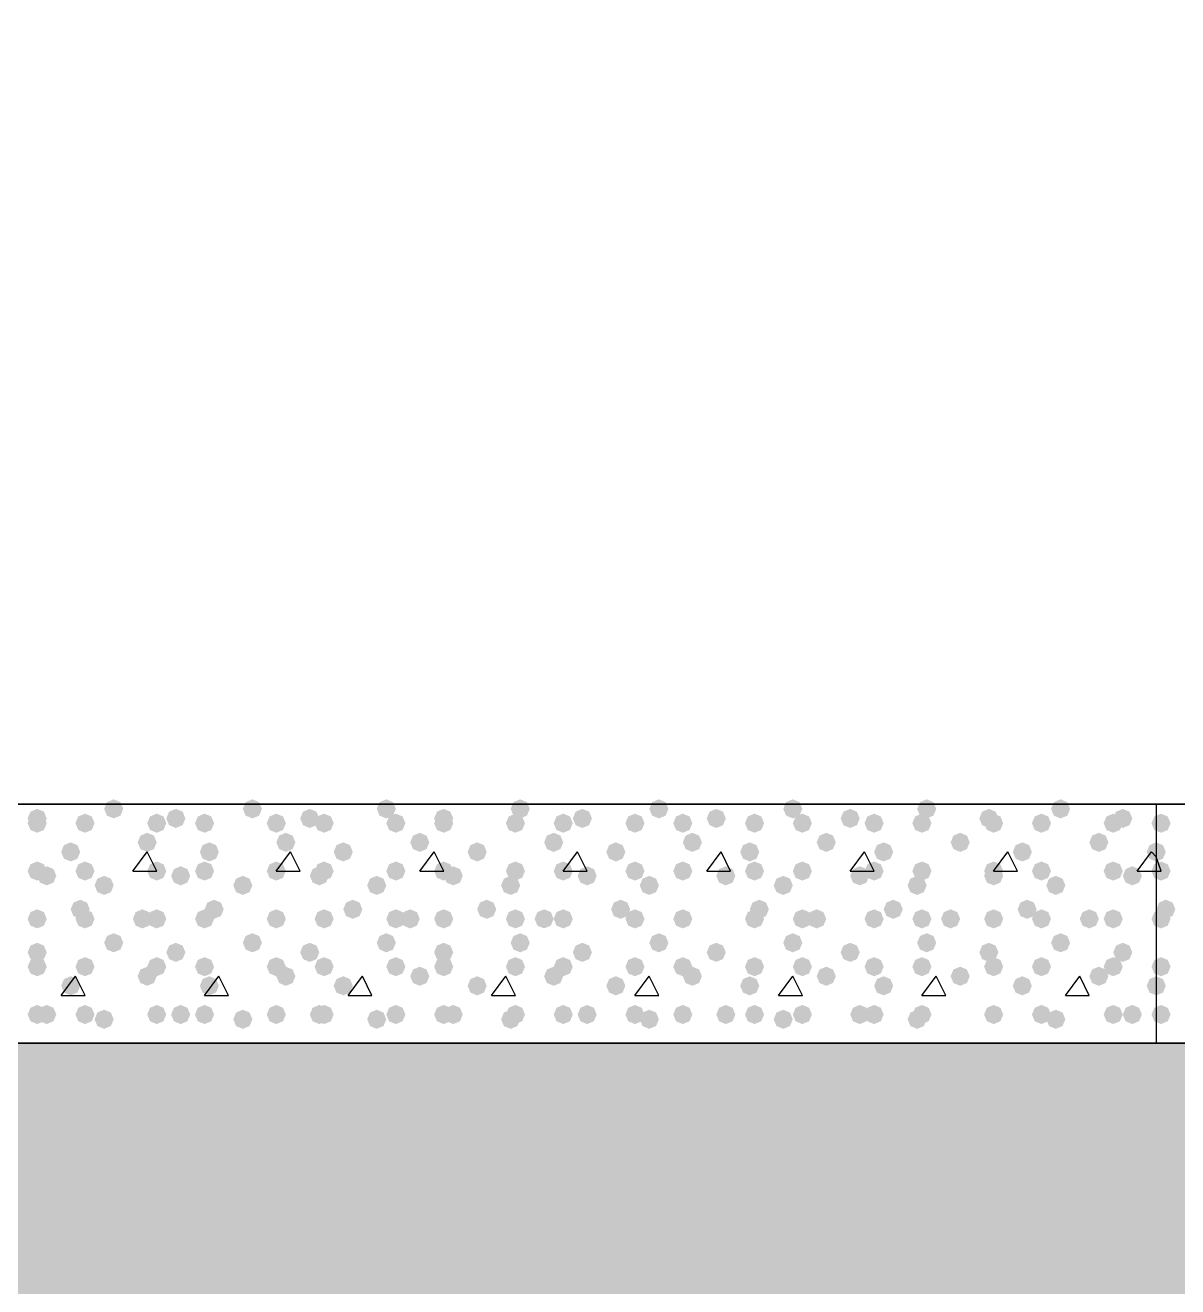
# Model space of a CAD drawing. Header units: millimetres. Extents: x 0 to 420, y 0 to 297.
# Drawn here: x 269.56 to 279.76, y 160.11 to 171.27 of the extents above; entities that cross this region are included whole.
import ezdxf

# ---------------------------------------------------------------- set-up
doc = ezdxf.new("R2010")
doc.units = ezdxf.units.MM
doc.layers.get('0').update_dxf_attribs({"linetype": 'CONTINUOUS'})

msp = doc.modelspace()

# ---------------------------------------------------------------- hatches: boundary and pattern name
at = {"true_color": 0x000008}
for points in [[(270.425333, 164.338), (270.400463, 164.278204), (270.340667, 164.253333), (270.280871, 164.278204), (270.256, 164.338), (270.280871, 164.397796), (270.340667, 164.422667), (270.400462, 164.397796)], [(271.653, 164.338), (271.628129, 164.278204), (271.568333, 164.253333), (271.508537, 164.278204), (271.483667, 164.338), (271.508537, 164.397796), (271.568333, 164.422667), (271.628129, 164.397796)], [(272.838333, 164.338), (272.813463, 164.278204), (272.753667, 164.253333), (272.693871, 164.278204), (272.669, 164.338), (272.693871, 164.397796), (272.753667, 164.422667), (272.813462, 164.397796)], [(274.023667, 164.338), (273.998796, 164.278204), (273.939, 164.253333), (273.879204, 164.278204), (273.854333, 164.338), (273.879204, 164.397796), (273.939, 164.422667), (273.998796, 164.397796)], [(275.251333, 164.338), (275.226462, 164.278204), (275.166667, 164.253333), (275.106871, 164.278204), (275.082, 164.338), (275.106871, 164.397796), (275.166667, 164.422667), (275.226462, 164.397796)], [(276.436667, 164.338), (276.411796, 164.278204), (276.352, 164.253333), (276.292204, 164.278204), (276.267333, 164.338), (276.292204, 164.397796), (276.352, 164.422667), (276.411796, 164.397796)], [(277.622, 164.338), (277.597129, 164.278204), (277.537333, 164.253333), (277.477538, 164.278204), (277.452667, 164.338), (277.477537, 164.397796), (277.537333, 164.422667), (277.597129, 164.397796)], [(278.807333, 164.338), (278.782462, 164.278204), (278.722667, 164.253333), (278.662871, 164.278204), (278.638, 164.338), (278.662871, 164.397796), (278.722667, 164.422667), (278.782462, 164.397796)], [(269.748, 164.253333), (269.723129, 164.193537), (269.663333, 164.168667), (269.603538, 164.193537), (269.578667, 164.253333), (269.603537, 164.313129), (269.663333, 164.338), (269.723129, 164.313129)], [(269.748, 164.211), (269.723129, 164.151204), (269.663333, 164.126333), (269.603538, 164.151204), (269.578667, 164.211), (269.603537, 164.270796), (269.663333, 164.295667), (269.723129, 164.270796)], [(270.171333, 164.211), (270.146462, 164.151204), (270.086667, 164.126333), (270.026871, 164.151204), (270.002, 164.211), (270.026871, 164.270796), (270.086667, 164.295667), (270.146462, 164.270796)], [(270.806333, 164.211), (270.781462, 164.151204), (270.721667, 164.126333), (270.661871, 164.151204), (270.637, 164.211), (270.661871, 164.270796), (270.721667, 164.295667), (270.781462, 164.270796)], [(270.975667, 164.253333), (270.950796, 164.193537), (270.891, 164.168667), (270.831204, 164.193537), (270.806333, 164.253333), (270.831204, 164.313129), (270.891, 164.338), (270.950796, 164.313129)], [(271.229667, 164.211), (271.204796, 164.151204), (271.145, 164.126333), (271.085204, 164.151204), (271.060333, 164.211), (271.085204, 164.270796), (271.145, 164.295667), (271.204796, 164.270796)], [(271.864667, 164.211), (271.839796, 164.151204), (271.78, 164.126333), (271.720204, 164.151204), (271.695333, 164.211), (271.720204, 164.270796), (271.78, 164.295667), (271.839796, 164.270796)], [(272.161, 164.253333), (272.136129, 164.193537), (272.076333, 164.168667), (272.016538, 164.193537), (271.991667, 164.253333), (272.016537, 164.313129), (272.076333, 164.338), (272.136129, 164.313129)], [(272.288, 164.211), (272.263129, 164.151204), (272.203333, 164.126333), (272.143537, 164.151204), (272.118667, 164.211), (272.143537, 164.270796), (272.203333, 164.295667), (272.263129, 164.270796)], [(272.923, 164.211), (272.898129, 164.151204), (272.838333, 164.126333), (272.778537, 164.151204), (272.753667, 164.211), (272.778537, 164.270796), (272.838333, 164.295667), (272.898129, 164.270796)], [(273.346333, 164.253333), (273.321462, 164.193537), (273.261667, 164.168667), (273.201871, 164.193537), (273.177, 164.253333), (273.201871, 164.313129), (273.261667, 164.338), (273.321462, 164.313129)], [(273.346333, 164.211), (273.321462, 164.151204), (273.261667, 164.126333), (273.201871, 164.151204), (273.177, 164.211), (273.201871, 164.270796), (273.261667, 164.295667), (273.321462, 164.270796)], [(273.981333, 164.211), (273.956462, 164.151204), (273.896667, 164.126333), (273.836871, 164.151204), (273.812, 164.211), (273.836871, 164.270796), (273.896667, 164.295667), (273.956462, 164.270796)], [(274.404667, 164.211), (274.379796, 164.151204), (274.32, 164.126333), (274.260204, 164.151204), (274.235333, 164.211), (274.260204, 164.270796), (274.32, 164.295667), (274.379796, 164.270796)], [(274.574, 164.253333), (274.549129, 164.193537), (274.489333, 164.168667), (274.429538, 164.193537), (274.404667, 164.253333), (274.429537, 164.313129), (274.489333, 164.338), (274.549129, 164.313129)], [(275.039667, 164.211), (275.014796, 164.151204), (274.955, 164.126333), (274.895204, 164.151204), (274.870333, 164.211), (274.895204, 164.270796), (274.955, 164.295667), (275.014796, 164.270796)], [(275.463, 164.211), (275.438129, 164.151204), (275.378333, 164.126333), (275.318537, 164.151204), (275.293667, 164.211), (275.318537, 164.270796), (275.378333, 164.295667), (275.438129, 164.270796)], [(275.759333, 164.253333), (275.734462, 164.193537), (275.674667, 164.168667), (275.614871, 164.193537), (275.59, 164.253333), (275.614871, 164.313129), (275.674667, 164.338), (275.734462, 164.313129)], [(276.098, 164.211), (276.073129, 164.151204), (276.013333, 164.126333), (275.953538, 164.151204), (275.928667, 164.211), (275.953537, 164.270796), (276.013333, 164.295667), (276.073129, 164.270796)], [(276.521333, 164.211), (276.496463, 164.151204), (276.436667, 164.126333), (276.376871, 164.151204), (276.352, 164.211), (276.376871, 164.270796), (276.436667, 164.295667), (276.496462, 164.270796)], [(276.944667, 164.253333), (276.919796, 164.193537), (276.86, 164.168667), (276.800204, 164.193537), (276.775333, 164.253333), (276.800204, 164.313129), (276.86, 164.338), (276.919796, 164.313129)], [(277.156333, 164.211), (277.131463, 164.151204), (277.071667, 164.126333), (277.011871, 164.151204), (276.987, 164.211), (277.011871, 164.270796), (277.071667, 164.295667), (277.131462, 164.270796)], [(277.579667, 164.211), (277.554796, 164.151204), (277.495, 164.126333), (277.435204, 164.151204), (277.410333, 164.211), (277.435204, 164.270796), (277.495, 164.295667), (277.554796, 164.270796)], [(278.172333, 164.253333), (278.147462, 164.193537), (278.087667, 164.168667), (278.027871, 164.193537), (278.003, 164.253333), (278.027871, 164.313129), (278.087667, 164.338), (278.147462, 164.313129)], [(278.214667, 164.211), (278.189796, 164.151204), (278.13, 164.126333), (278.070204, 164.151204), (278.045333, 164.211), (278.070204, 164.270796), (278.13, 164.295667), (278.189796, 164.270796)], [(278.638, 164.211), (278.613129, 164.151204), (278.553333, 164.126333), (278.493538, 164.151204), (278.468667, 164.211), (278.493537, 164.270796), (278.553333, 164.295667), (278.613129, 164.270796)], [(279.273, 164.211), (279.248129, 164.151204), (279.188333, 164.126333), (279.128537, 164.151204), (279.103667, 164.211), (279.128537, 164.270796), (279.188333, 164.295667), (279.248129, 164.270796)], [(279.357667, 164.253333), (279.332796, 164.193537), (279.273, 164.168667), (279.213204, 164.193537), (279.188333, 164.253333), (279.213204, 164.313129), (279.273, 164.338), (279.332796, 164.313129)], [(270.721667, 164.041667), (270.696796, 163.981871), (270.637, 163.957), (270.577204, 163.981871), (270.552333, 164.041667), (270.577204, 164.101462), (270.637, 164.126333), (270.696796, 164.101463)], [(271.949333, 164.041667), (271.924463, 163.981871), (271.864667, 163.957), (271.804871, 163.981871), (271.78, 164.041667), (271.804871, 164.101462), (271.864667, 164.126333), (271.924462, 164.101463)], [(273.134667, 164.041667), (273.109796, 163.981871), (273.05, 163.957), (272.990204, 163.981871), (272.965333, 164.041667), (272.990204, 164.101462), (273.05, 164.126333), (273.109796, 164.101463)], [(274.32, 164.041667), (274.295129, 163.981871), (274.235333, 163.957), (274.175538, 163.981871), (274.150667, 164.041667), (274.175537, 164.101462), (274.235333, 164.126333), (274.295129, 164.101463)], [(275.547667, 164.041667), (275.522796, 163.981871), (275.463, 163.957), (275.403204, 163.981871), (275.378333, 164.041667), (275.403204, 164.101462), (275.463, 164.126333), (275.522796, 164.101463)], [(276.733, 164.041667), (276.708129, 163.981871), (276.648333, 163.957), (276.588538, 163.981871), (276.563667, 164.041667), (276.588537, 164.101462), (276.648333, 164.126333), (276.708129, 164.101463)], [(277.918333, 164.041667), (277.893462, 163.981871), (277.833667, 163.957), (277.773871, 163.981871), (277.749, 164.041667), (277.773871, 164.101462), (277.833667, 164.126333), (277.893462, 164.101463)], [(279.146, 164.041667), (279.121129, 163.981871), (279.061333, 163.957), (279.001537, 163.981871), (278.976667, 164.041667), (279.001537, 164.101462), (279.061333, 164.126333), (279.121129, 164.101463)], [(270.044333, 163.957), (270.019463, 163.897204), (269.959667, 163.872333), (269.899871, 163.897204), (269.875, 163.957), (269.899871, 164.016796), (269.959667, 164.041667), (270.019462, 164.016796)], [(271.272, 163.957), (271.247129, 163.897204), (271.187333, 163.872333), (271.127538, 163.897204), (271.102667, 163.957), (271.127537, 164.016796), (271.187333, 164.041667), (271.247129, 164.016796)], [(272.457333, 163.957), (272.432462, 163.897204), (272.372667, 163.872333), (272.312871, 163.897204), (272.288, 163.957), (272.312871, 164.016796), (272.372667, 164.041667), (272.432462, 164.016796)], [(273.642667, 163.957), (273.617796, 163.897204), (273.558, 163.872333), (273.498204, 163.897204), (273.473333, 163.957), (273.498204, 164.016796), (273.558, 164.041667), (273.617796, 164.016796)], [(274.870333, 163.957), (274.845462, 163.897204), (274.785667, 163.872333), (274.725871, 163.897204), (274.701, 163.957), (274.725871, 164.016796), (274.785667, 164.041667), (274.845462, 164.016796)], [(276.055667, 163.957), (276.030796, 163.897204), (275.971, 163.872333), (275.911204, 163.897204), (275.886333, 163.957), (275.911204, 164.016796), (275.971, 164.041667), (276.030796, 164.016796)], [(277.241, 163.957), (277.216129, 163.897204), (277.156333, 163.872333), (277.096537, 163.897204), (277.071667, 163.957), (277.096537, 164.016796), (277.156333, 164.041667), (277.216129, 164.016796)], [(278.468667, 163.957), (278.443796, 163.897204), (278.384, 163.872333), (278.324204, 163.897204), (278.299333, 163.957), (278.324204, 164.016796), (278.384, 164.041667), (278.443796, 164.016796)], [(269.748, 163.787667), (269.723129, 163.727871), (269.663333, 163.703), (269.603538, 163.727871), (269.578667, 163.787667), (269.603537, 163.847462), (269.663333, 163.872333), (269.723129, 163.847463)], [(269.832667, 163.745333), (269.807796, 163.685537), (269.748, 163.660667), (269.688204, 163.685537), (269.663333, 163.745333), (269.688204, 163.805129), (269.748, 163.83), (269.807796, 163.805129)], [(270.171333, 163.787667), (270.146462, 163.727871), (270.086667, 163.703), (270.026871, 163.727871), (270.002, 163.787667), (270.026871, 163.847462), (270.086667, 163.872333), (270.146462, 163.847463)], [(270.806333, 163.787667), (270.781462, 163.727871), (270.721667, 163.703), (270.661871, 163.727871), (270.637, 163.787667), (270.661871, 163.847462), (270.721667, 163.872333), (270.781462, 163.847463)], [(271.018, 163.745333), (270.993129, 163.685537), (270.933333, 163.660667), (270.873538, 163.685537), (270.848667, 163.745333), (270.873537, 163.805129), (270.933333, 163.83), (270.993129, 163.805129)], [(271.229667, 163.787667), (271.204796, 163.727871), (271.145, 163.703), (271.085204, 163.727871), (271.060333, 163.787667), (271.085204, 163.847462), (271.145, 163.872333), (271.204796, 163.847463)], [(271.864667, 163.787667), (271.839796, 163.727871), (271.78, 163.703), (271.720204, 163.727871), (271.695333, 163.787667), (271.720204, 163.847462), (271.78, 163.872333), (271.839796, 163.847463)], [(272.245667, 163.745333), (272.220796, 163.685537), (272.161, 163.660667), (272.101204, 163.685537), (272.076333, 163.745333), (272.101204, 163.805129), (272.161, 163.83), (272.220796, 163.805129)], [(272.288, 163.787667), (272.263129, 163.727871), (272.203333, 163.703), (272.143537, 163.727871), (272.118667, 163.787667), (272.143537, 163.847462), (272.203333, 163.872333), (272.263129, 163.847463)], [(272.923, 163.787667), (272.898129, 163.727871), (272.838333, 163.703), (272.778537, 163.727871), (272.753667, 163.787667), (272.778537, 163.847462), (272.838333, 163.872333), (272.898129, 163.847463)], [(273.346333, 163.787667), (273.321462, 163.727871), (273.261667, 163.703), (273.201871, 163.727871), (273.177, 163.787667), (273.201871, 163.847462), (273.261667, 163.872333), (273.321462, 163.847463)], [(273.431, 163.745333), (273.406129, 163.685537), (273.346333, 163.660667), (273.286538, 163.685537), (273.261667, 163.745333), (273.286537, 163.805129), (273.346333, 163.83), (273.406129, 163.805129)], [(273.981333, 163.787667), (273.956462, 163.727871), (273.896667, 163.703), (273.836871, 163.727871), (273.812, 163.787667), (273.836871, 163.847462), (273.896667, 163.872333), (273.956462, 163.847463)], [(274.404667, 163.787667), (274.379796, 163.727871), (274.32, 163.703), (274.260204, 163.727871), (274.235333, 163.787667), (274.260204, 163.847462), (274.32, 163.872333), (274.379796, 163.847463)], [(274.616333, 163.745333), (274.591462, 163.685537), (274.531667, 163.660667), (274.471871, 163.685537), (274.447, 163.745333), (274.471871, 163.805129), (274.531667, 163.83), (274.591462, 163.805129)], [(275.039667, 163.787667), (275.014796, 163.727871), (274.955, 163.703), (274.895204, 163.727871), (274.870333, 163.787667), (274.895204, 163.847462), (274.955, 163.872333), (275.014796, 163.847463)], [(275.463, 163.787667), (275.438129, 163.727871), (275.378333, 163.703), (275.318537, 163.727871), (275.293667, 163.787667), (275.318537, 163.847462), (275.378333, 163.872333), (275.438129, 163.847463)], [(275.844, 163.745333), (275.819129, 163.685537), (275.759333, 163.660667), (275.699538, 163.685537), (275.674667, 163.745333), (275.699537, 163.805129), (275.759333, 163.83), (275.819129, 163.805129)], [(276.098, 163.787667), (276.073129, 163.727871), (276.013333, 163.703), (275.953538, 163.727871), (275.928667, 163.787667), (275.953537, 163.847462), (276.013333, 163.872333), (276.073129, 163.847463)], [(276.521333, 163.787667), (276.496463, 163.727871), (276.436667, 163.703), (276.376871, 163.727871), (276.352, 163.787667), (276.376871, 163.847462), (276.436667, 163.872333), (276.496462, 163.847463)], [(277.029333, 163.745333), (277.004462, 163.685537), (276.944667, 163.660667), (276.884871, 163.685537), (276.86, 163.745333), (276.884871, 163.805129), (276.944667, 163.83), (277.004462, 163.805129)], [(277.156333, 163.787667), (277.131463, 163.727871), (277.071667, 163.703), (277.011871, 163.727871), (276.987, 163.787667), (277.011871, 163.847462), (277.071667, 163.872333), (277.131462, 163.847463)], [(277.579667, 163.787667), (277.554796, 163.727871), (277.495, 163.703), (277.435204, 163.727871), (277.410333, 163.787667), (277.435204, 163.847462), (277.495, 163.872333), (277.554796, 163.847463)], [(278.214667, 163.787667), (278.189796, 163.727871), (278.13, 163.703), (278.070204, 163.727871), (278.045333, 163.787667), (278.070204, 163.847462), (278.13, 163.872333), (278.189796, 163.847463)], [(278.214667, 163.745333), (278.189796, 163.685537), (278.13, 163.660667), (278.070204, 163.685537), (278.045333, 163.745333), (278.070204, 163.805129), (278.13, 163.83), (278.189796, 163.805129)], [(278.638, 163.787667), (278.613129, 163.727871), (278.553333, 163.703), (278.493538, 163.727871), (278.468667, 163.787667), (278.493537, 163.847462), (278.553333, 163.872333), (278.613129, 163.847463)], [(279.273, 163.787667), (279.248129, 163.727871), (279.188333, 163.703), (279.128537, 163.727871), (279.103667, 163.787667), (279.128537, 163.847462), (279.188333, 163.872333), (279.248129, 163.847463)], [(279.442333, 163.745333), (279.417462, 163.685537), (279.357667, 163.660667), (279.297871, 163.685537), (279.273, 163.745333), (279.297871, 163.805129), (279.357667, 163.83), (279.417462, 163.805129)], [(270.340667, 163.660667), (270.315796, 163.600871), (270.256, 163.576), (270.196204, 163.600871), (270.171333, 163.660667), (270.196204, 163.720462), (270.256, 163.745333), (270.315796, 163.720463)], [(271.568333, 163.660667), (271.543463, 163.600871), (271.483667, 163.576), (271.423871, 163.600871), (271.399, 163.660667), (271.423871, 163.720462), (271.483667, 163.745333), (271.543462, 163.720463)], [(272.753667, 163.660667), (272.728796, 163.600871), (272.669, 163.576), (272.609204, 163.600871), (272.584333, 163.660667), (272.609204, 163.720462), (272.669, 163.745333), (272.728796, 163.720463)], [(273.939, 163.660667), (273.914129, 163.600871), (273.854333, 163.576), (273.794538, 163.600871), (273.769667, 163.660667), (273.794537, 163.720462), (273.854333, 163.745333), (273.914129, 163.720463)], [(275.166667, 163.660667), (275.141796, 163.600871), (275.082, 163.576), (275.022204, 163.600871), (274.997333, 163.660667), (275.022204, 163.720462), (275.082, 163.745333), (275.141796, 163.720463)], [(276.352, 163.660667), (276.327129, 163.600871), (276.267333, 163.576), (276.207538, 163.600871), (276.182667, 163.660667), (276.207537, 163.720462), (276.267333, 163.745333), (276.327129, 163.720463)], [(277.537333, 163.660667), (277.512462, 163.600871), (277.452667, 163.576), (277.392871, 163.600871), (277.368, 163.660667), (277.392871, 163.720462), (277.452667, 163.745333), (277.512462, 163.720463)], [(278.765, 163.660667), (278.740129, 163.600871), (278.680333, 163.576), (278.620538, 163.600871), (278.595667, 163.660667), (278.620537, 163.720462), (278.680333, 163.745333), (278.740129, 163.720463)], [(270.129, 163.449), (270.104129, 163.389204), (270.044333, 163.364333), (269.984537, 163.389204), (269.959667, 163.449), (269.984537, 163.508796), (270.044333, 163.533667), (270.104129, 163.508796)], [(271.314333, 163.449), (271.289463, 163.389204), (271.229667, 163.364333), (271.169871, 163.389204), (271.145, 163.449), (271.169871, 163.508796), (271.229667, 163.533667), (271.289462, 163.508796)], [(272.542, 163.449), (272.517129, 163.389204), (272.457333, 163.364333), (272.397538, 163.389204), (272.372667, 163.449), (272.397537, 163.508796), (272.457333, 163.533667), (272.517129, 163.508796)], [(273.727333, 163.449), (273.702463, 163.389204), (273.642667, 163.364333), (273.582871, 163.389204), (273.558, 163.449), (273.582871, 163.508796), (273.642667, 163.533667), (273.702462, 163.508796)], [(274.912667, 163.449), (274.887796, 163.389204), (274.828, 163.364333), (274.768204, 163.389204), (274.743333, 163.449), (274.768204, 163.508796), (274.828, 163.533667), (274.887796, 163.508796)], [(276.140333, 163.449), (276.115463, 163.389204), (276.055667, 163.364333), (275.995871, 163.389204), (275.971, 163.449), (275.995871, 163.508796), (276.055667, 163.533667), (276.115462, 163.508796)], [(277.325667, 163.449), (277.300796, 163.389204), (277.241, 163.364333), (277.181204, 163.389204), (277.156333, 163.449), (277.181204, 163.508796), (277.241, 163.533667), (277.300796, 163.508796)], [(278.511, 163.449), (278.486129, 163.389204), (278.426333, 163.364333), (278.366537, 163.389204), (278.341667, 163.449), (278.366537, 163.508796), (278.426333, 163.533667), (278.486129, 163.508796)], [(269.748, 163.364333), (269.723129, 163.304537), (269.663333, 163.279667), (269.603538, 163.304537), (269.578667, 163.364333), (269.603537, 163.424129), (269.663333, 163.449), (269.723129, 163.424129)], [(270.171333, 163.364333), (270.146462, 163.304537), (270.086667, 163.279667), (270.026871, 163.304537), (270.002, 163.364333), (270.026871, 163.424129), (270.086667, 163.449), (270.146462, 163.424129)], [(270.679333, 163.364333), (270.654463, 163.304537), (270.594667, 163.279667), (270.534871, 163.304537), (270.51, 163.364333), (270.534871, 163.424129), (270.594667, 163.449), (270.654462, 163.424129)], [(270.806333, 163.364333), (270.781462, 163.304537), (270.721667, 163.279667), (270.661871, 163.304537), (270.637, 163.364333), (270.661871, 163.424129), (270.721667, 163.449), (270.781462, 163.424129)], [(271.229667, 163.364333), (271.204796, 163.304537), (271.145, 163.279667), (271.085204, 163.304537), (271.060333, 163.364333), (271.085204, 163.424129), (271.145, 163.449), (271.204796, 163.424129)], [(271.864667, 163.364333), (271.839796, 163.304537), (271.78, 163.279667), (271.720204, 163.304537), (271.695333, 163.364333), (271.720204, 163.424129), (271.78, 163.449), (271.839796, 163.424129)], [(271.864667, 163.364333), (271.839796, 163.304537), (271.78, 163.279667), (271.720204, 163.304537), (271.695333, 163.364333), (271.720204, 163.424129), (271.78, 163.449), (271.839796, 163.424129)], [(272.288, 163.364333), (272.263129, 163.304537), (272.203333, 163.279667), (272.143537, 163.304537), (272.118667, 163.364333), (272.143537, 163.424129), (272.203333, 163.449), (272.263129, 163.424129)], [(272.923, 163.364333), (272.898129, 163.304537), (272.838333, 163.279667), (272.778537, 163.304537), (272.753667, 163.364333), (272.778537, 163.424129), (272.838333, 163.449), (272.898129, 163.424129)], [(273.05, 163.364333), (273.025129, 163.304537), (272.965333, 163.279667), (272.905538, 163.304537), (272.880667, 163.364333), (272.905537, 163.424129), (272.965333, 163.449), (273.025129, 163.424129)], [(273.346333, 163.364333), (273.321462, 163.304537), (273.261667, 163.279667), (273.201871, 163.304537), (273.177, 163.364333), (273.201871, 163.424129), (273.261667, 163.449), (273.321462, 163.424129)], [(273.981333, 163.364333), (273.956462, 163.304537), (273.896667, 163.279667), (273.836871, 163.304537), (273.812, 163.364333), (273.836871, 163.424129), (273.896667, 163.449), (273.956462, 163.424129)], [(274.235333, 163.364333), (274.210462, 163.304537), (274.150667, 163.279667), (274.090871, 163.304537), (274.066, 163.364333), (274.090871, 163.424129), (274.150667, 163.449), (274.210462, 163.424129)], [(274.404667, 163.364333), (274.379796, 163.304537), (274.32, 163.279667), (274.260204, 163.304537), (274.235333, 163.364333), (274.260204, 163.424129), (274.32, 163.449), (274.379796, 163.424129)], [(275.039667, 163.364333), (275.014796, 163.304537), (274.955, 163.279667), (274.895204, 163.304537), (274.870333, 163.364333), (274.895204, 163.424129), (274.955, 163.449), (275.014796, 163.424129)], [(275.463, 163.364333), (275.438129, 163.304537), (275.378333, 163.279667), (275.318537, 163.304537), (275.293667, 163.364333), (275.318537, 163.424129), (275.378333, 163.449), (275.438129, 163.424129)], [(275.463, 163.364333), (275.438129, 163.304537), (275.378333, 163.279667), (275.318537, 163.304537), (275.293667, 163.364333), (275.318537, 163.424129), (275.378333, 163.449), (275.438129, 163.424129)], [(276.098, 163.364333), (276.073129, 163.304537), (276.013333, 163.279667), (275.953538, 163.304537), (275.928667, 163.364333), (275.953537, 163.424129), (276.013333, 163.449), (276.073129, 163.424129)], [(276.521333, 163.364333), (276.496463, 163.304537), (276.436667, 163.279667), (276.376871, 163.304537), (276.352, 163.364333), (276.376871, 163.424129), (276.436667, 163.449), (276.496462, 163.424129)], [(276.648333, 163.364333), (276.623462, 163.304537), (276.563667, 163.279667), (276.503871, 163.304537), (276.479, 163.364333), (276.503871, 163.424129), (276.563667, 163.449), (276.623462, 163.424129)], [(277.156333, 163.364333), (277.131463, 163.304537), (277.071667, 163.279667), (277.011871, 163.304537), (276.987, 163.364333), (277.011871, 163.424129), (277.071667, 163.449), (277.131462, 163.424129)], [(277.579667, 163.364333), (277.554796, 163.304537), (277.495, 163.279667), (277.435204, 163.304537), (277.410333, 163.364333), (277.435204, 163.424129), (277.495, 163.449), (277.554796, 163.424129)], [(277.833667, 163.364333), (277.808796, 163.304537), (277.749, 163.279667), (277.689204, 163.304537), (277.664333, 163.364333), (277.689204, 163.424129), (277.749, 163.449), (277.808796, 163.424129)], [(278.214667, 163.364333), (278.189796, 163.304537), (278.13, 163.279667), (278.070204, 163.304537), (278.045333, 163.364333), (278.070204, 163.424129), (278.13, 163.449), (278.189796, 163.424129)], [(278.638, 163.364333), (278.613129, 163.304537), (278.553333, 163.279667), (278.493538, 163.304537), (278.468667, 163.364333), (278.493537, 163.424129), (278.553333, 163.449), (278.613129, 163.424129)], [(279.061333, 163.364333), (279.036462, 163.304537), (278.976667, 163.279667), (278.916871, 163.304537), (278.892, 163.364333), (278.916871, 163.424129), (278.976667, 163.449), (279.036462, 163.424129)], [(279.273, 163.364333), (279.248129, 163.304537), (279.188333, 163.279667), (279.128537, 163.304537), (279.103667, 163.364333), (279.128537, 163.424129), (279.188333, 163.449), (279.248129, 163.424129)], [(269.748, 163.068), (269.723129, 163.008204), (269.663333, 162.983333), (269.603538, 163.008204), (269.578667, 163.068), (269.603537, 163.127796), (269.663333, 163.152667), (269.723129, 163.127796)], [(270.425333, 163.152667), (270.400463, 163.092871), (270.340667, 163.068), (270.280871, 163.092871), (270.256, 163.152667), (270.280871, 163.212462), (270.340667, 163.237333), (270.400462, 163.212463)], [(270.975667, 163.068), (270.950796, 163.008204), (270.891, 162.983333), (270.831204, 163.008204), (270.806333, 163.068), (270.831204, 163.127796), (270.891, 163.152667), (270.950796, 163.127796)], [(271.653, 163.152667), (271.628129, 163.092871), (271.568333, 163.068), (271.508537, 163.092871), (271.483667, 163.152667), (271.508537, 163.212462), (271.568333, 163.237333), (271.628129, 163.212463)], [(272.161, 163.068), (272.136129, 163.008204), (272.076333, 162.983333), (272.016538, 163.008204), (271.991667, 163.068), (272.016537, 163.127796), (272.076333, 163.152667), (272.136129, 163.127796)], [(272.838333, 163.152667), (272.813463, 163.092871), (272.753667, 163.068), (272.693871, 163.092871), (272.669, 163.152667), (272.693871, 163.212462), (272.753667, 163.237333), (272.813462, 163.212463)], [(273.346333, 163.068), (273.321462, 163.008204), (273.261667, 162.983333), (273.201871, 163.008204), (273.177, 163.068), (273.201871, 163.127796), (273.261667, 163.152667), (273.321462, 163.127796)], [(274.023667, 163.152667), (273.998796, 163.092871), (273.939, 163.068), (273.879204, 163.092871), (273.854333, 163.152667), (273.879204, 163.212462), (273.939, 163.237333), (273.998796, 163.212463)], [(274.574, 163.068), (274.549129, 163.008204), (274.489333, 162.983333), (274.429538, 163.008204), (274.404667, 163.068), (274.429537, 163.127796), (274.489333, 163.152667), (274.549129, 163.127796)], [(275.251333, 163.152667), (275.226462, 163.092871), (275.166667, 163.068), (275.106871, 163.092871), (275.082, 163.152667), (275.106871, 163.212462), (275.166667, 163.237333), (275.226462, 163.212463)], [(275.759333, 163.068), (275.734462, 163.008204), (275.674667, 162.983333), (275.614871, 163.008204), (275.59, 163.068), (275.614871, 163.127796), (275.674667, 163.152667), (275.734462, 163.127796)], [(276.436667, 163.152667), (276.411796, 163.092871), (276.352, 163.068), (276.292204, 163.092871), (276.267333, 163.152667), (276.292204, 163.212462), (276.352, 163.237333), (276.411796, 163.212463)], [(276.944667, 163.068), (276.919796, 163.008204), (276.86, 162.983333), (276.800204, 163.008204), (276.775333, 163.068), (276.800204, 163.127796), (276.86, 163.152667), (276.919796, 163.127796)], [(277.622, 163.152667), (277.597129, 163.092871), (277.537333, 163.068), (277.477538, 163.092871), (277.452667, 163.152667), (277.477537, 163.212462), (277.537333, 163.237333), (277.597129, 163.212463)], [(278.172333, 163.068), (278.147462, 163.008204), (278.087667, 162.983333), (278.027871, 163.008204), (278.003, 163.068), (278.027871, 163.127796), (278.087667, 163.152667), (278.147462, 163.127796)], [(278.807333, 163.152667), (278.782462, 163.092871), (278.722667, 163.068), (278.662871, 163.092871), (278.638, 163.152667), (278.662871, 163.212462), (278.722667, 163.237333), (278.782462, 163.212463)], [(279.357667, 163.068), (279.332796, 163.008204), (279.273, 162.983333), (279.213204, 163.008204), (279.188333, 163.068), (279.213204, 163.127796), (279.273, 163.152667), (279.332796, 163.127796)], [(269.748, 162.941), (269.723129, 162.881204), (269.663333, 162.856333), (269.603538, 162.881204), (269.578667, 162.941), (269.603537, 163.000796), (269.663333, 163.025667), (269.723129, 163.000796)], [(270.171333, 162.941), (270.146462, 162.881204), (270.086667, 162.856333), (270.026871, 162.881204), (270.002, 162.941), (270.026871, 163.000796), (270.086667, 163.025667), (270.146462, 163.000796)], [(270.721667, 162.856333), (270.696796, 162.796537), (270.637, 162.771667), (270.577204, 162.796537), (270.552333, 162.856333), (270.577204, 162.916129), (270.637, 162.941), (270.696796, 162.916129)], [(270.806333, 162.941), (270.781462, 162.881204), (270.721667, 162.856333), (270.661871, 162.881204), (270.637, 162.941), (270.661871, 163.000796), (270.721667, 163.025667), (270.781462, 163.000796)], [(271.229667, 162.941), (271.204796, 162.881204), (271.145, 162.856333), (271.085204, 162.881204), (271.060333, 162.941), (271.085204, 163.000796), (271.145, 163.025667), (271.204796, 163.000796)], [(271.864667, 162.941), (271.839796, 162.881204), (271.78, 162.856333), (271.720204, 162.881204), (271.695333, 162.941), (271.720204, 163.000796), (271.78, 163.025667), (271.839796, 163.000796)], [(271.949333, 162.856333), (271.924463, 162.796537), (271.864667, 162.771667), (271.804871, 162.796537), (271.78, 162.856333), (271.804871, 162.916129), (271.864667, 162.941), (271.924462, 162.916129)], [(272.288, 162.941), (272.263129, 162.881204), (272.203333, 162.856333), (272.143537, 162.881204), (272.118667, 162.941), (272.143537, 163.000796), (272.203333, 163.025667), (272.263129, 163.000796)], [(272.923, 162.941), (272.898129, 162.881204), (272.838333, 162.856333), (272.778537, 162.881204), (272.753667, 162.941), (272.778537, 163.000796), (272.838333, 163.025667), (272.898129, 163.000796)], [(273.134667, 162.856333), (273.109796, 162.796537), (273.05, 162.771667), (272.990204, 162.796537), (272.965333, 162.856333), (272.990204, 162.916129), (273.05, 162.941), (273.109796, 162.916129)], [(273.346333, 162.941), (273.321462, 162.881204), (273.261667, 162.856333), (273.201871, 162.881204), (273.177, 162.941), (273.201871, 163.000796), (273.261667, 163.025667), (273.321462, 163.000796)], [(273.981333, 162.941), (273.956462, 162.881204), (273.896667, 162.856333), (273.836871, 162.881204), (273.812, 162.941), (273.836871, 163.000796), (273.896667, 163.025667), (273.956462, 163.000796)], [(274.32, 162.856333), (274.295129, 162.796537), (274.235333, 162.771667), (274.175538, 162.796537), (274.150667, 162.856333), (274.175537, 162.916129), (274.235333, 162.941), (274.295129, 162.916129)], [(274.404667, 162.941), (274.379796, 162.881204), (274.32, 162.856333), (274.260204, 162.881204), (274.235333, 162.941), (274.260204, 163.000796), (274.32, 163.025667), (274.379796, 163.000796)], [(275.039667, 162.941), (275.014796, 162.881204), (274.955, 162.856333), (274.895204, 162.881204), (274.870333, 162.941), (274.895204, 163.000796), (274.955, 163.025667), (275.014796, 163.000796)], [(275.463, 162.941), (275.438129, 162.881204), (275.378333, 162.856333), (275.318537, 162.881204), (275.293667, 162.941), (275.318537, 163.000796), (275.378333, 163.025667), (275.438129, 163.000796)], [(275.547667, 162.856333), (275.522796, 162.796537), (275.463, 162.771667), (275.403204, 162.796537), (275.378333, 162.856333), (275.403204, 162.916129), (275.463, 162.941), (275.522796, 162.916129)], [(276.098, 162.941), (276.073129, 162.881204), (276.013333, 162.856333), (275.953538, 162.881204), (275.928667, 162.941), (275.953537, 163.000796), (276.013333, 163.025667), (276.073129, 163.000796)], [(276.521333, 162.941), (276.496463, 162.881204), (276.436667, 162.856333), (276.376871, 162.881204), (276.352, 162.941), (276.376871, 163.000796), (276.436667, 163.025667), (276.496462, 163.000796)], [(276.733, 162.856333), (276.708129, 162.796537), (276.648333, 162.771667), (276.588538, 162.796537), (276.563667, 162.856333), (276.588537, 162.916129), (276.648333, 162.941), (276.708129, 162.916129)], [(277.156333, 162.941), (277.131463, 162.881204), (277.071667, 162.856333), (277.011871, 162.881204), (276.987, 162.941), (277.011871, 163.000796), (277.071667, 163.025667), (277.131462, 163.000796)], [(277.579667, 162.941), (277.554796, 162.881204), (277.495, 162.856333), (277.435204, 162.881204), (277.410333, 162.941), (277.435204, 163.000796), (277.495, 163.025667), (277.554796, 163.000796)], [(277.918333, 162.856333), (277.893462, 162.796537), (277.833667, 162.771667), (277.773871, 162.796537), (277.749, 162.856333), (277.773871, 162.916129), (277.833667, 162.941), (277.893462, 162.916129)], [(278.214667, 162.941), (278.189796, 162.881204), (278.13, 162.856333), (278.070204, 162.881204), (278.045333, 162.941), (278.070204, 163.000796), (278.13, 163.025667), (278.189796, 163.000796)], [(278.638, 162.941), (278.613129, 162.881204), (278.553333, 162.856333), (278.493538, 162.881204), (278.468667, 162.941), (278.493537, 163.000796), (278.553333, 163.025667), (278.613129, 163.000796)], [(279.146, 162.856333), (279.121129, 162.796537), (279.061333, 162.771667), (279.001537, 162.796537), (278.976667, 162.856333), (279.001537, 162.916129), (279.061333, 162.941), (279.121129, 162.916129)], [(279.273, 162.941), (279.248129, 162.881204), (279.188333, 162.856333), (279.128537, 162.881204), (279.103667, 162.941), (279.128537, 163.000796), (279.188333, 163.025667), (279.248129, 163.000796)], [(270.044333, 162.771667), (270.019463, 162.711871), (269.959667, 162.687), (269.899871, 162.711871), (269.875, 162.771667), (269.899871, 162.831462), (269.959667, 162.856333), (270.019462, 162.831463)], [(271.272, 162.771667), (271.247129, 162.711871), (271.187333, 162.687), (271.127538, 162.711871), (271.102667, 162.771667), (271.127537, 162.831462), (271.187333, 162.856333), (271.247129, 162.831463)], [(272.457333, 162.771667), (272.432462, 162.711871), (272.372667, 162.687), (272.312871, 162.711871), (272.288, 162.771667), (272.312871, 162.831462), (272.372667, 162.856333), (272.432462, 162.831463)], [(273.642667, 162.771667), (273.617796, 162.711871), (273.558, 162.687), (273.498204, 162.711871), (273.473333, 162.771667), (273.498204, 162.831462), (273.558, 162.856333), (273.617796, 162.831463)], [(274.870333, 162.771667), (274.845462, 162.711871), (274.785667, 162.687), (274.725871, 162.711871), (274.701, 162.771667), (274.725871, 162.831462), (274.785667, 162.856333), (274.845462, 162.831463)], [(276.055667, 162.771667), (276.030796, 162.711871), (275.971, 162.687), (275.911204, 162.711871), (275.886333, 162.771667), (275.911204, 162.831462), (275.971, 162.856333), (276.030796, 162.831463)], [(277.241, 162.771667), (277.216129, 162.711871), (277.156333, 162.687), (277.096537, 162.711871), (277.071667, 162.771667), (277.096537, 162.831462), (277.156333, 162.856333), (277.216129, 162.831463)], [(278.468667, 162.771667), (278.443796, 162.711871), (278.384, 162.687), (278.324204, 162.711871), (278.299333, 162.771667), (278.324204, 162.831462), (278.384, 162.856333), (278.443796, 162.831463)], [(269.748, 162.517667), (269.723129, 162.457871), (269.663333, 162.433), (269.603538, 162.457871), (269.578667, 162.517667), (269.603537, 162.577462), (269.663333, 162.602333), (269.723129, 162.577463)], [(269.832667, 162.517667), (269.807796, 162.457871), (269.748, 162.433), (269.688204, 162.457871), (269.663333, 162.517667), (269.688204, 162.577462), (269.748, 162.602333), (269.807796, 162.577463)], [(270.171333, 162.517667), (270.146462, 162.457871), (270.086667, 162.433), (270.026871, 162.457871), (270.002, 162.517667), (270.026871, 162.577462), (270.086667, 162.602333), (270.146462, 162.577463)], [(270.806333, 162.517667), (270.781462, 162.457871), (270.721667, 162.433), (270.661871, 162.457871), (270.637, 162.517667), (270.661871, 162.577462), (270.721667, 162.602333), (270.781462, 162.577463)], [(271.018, 162.517667), (270.993129, 162.457871), (270.933333, 162.433), (270.873538, 162.457871), (270.848667, 162.517667), (270.873537, 162.577462), (270.933333, 162.602333), (270.993129, 162.577463)], [(271.229667, 162.517667), (271.204796, 162.457871), (271.145, 162.433), (271.085204, 162.457871), (271.060333, 162.517667), (271.085204, 162.577462), (271.145, 162.602333), (271.204796, 162.577463)], [(271.864667, 162.517667), (271.839796, 162.457871), (271.78, 162.433), (271.720204, 162.457871), (271.695333, 162.517667), (271.720204, 162.577462), (271.78, 162.602333), (271.839796, 162.577463)], [(272.245667, 162.517667), (272.220796, 162.457871), (272.161, 162.433), (272.101204, 162.457871), (272.076333, 162.517667), (272.101204, 162.577462), (272.161, 162.602333), (272.220796, 162.577463)], [(272.288, 162.517667), (272.263129, 162.457871), (272.203333, 162.433), (272.143537, 162.457871), (272.118667, 162.517667), (272.143537, 162.577462), (272.203333, 162.602333), (272.263129, 162.577463)], [(272.923, 162.517667), (272.898129, 162.457871), (272.838333, 162.433), (272.778537, 162.457871), (272.753667, 162.517667), (272.778537, 162.577462), (272.838333, 162.602333), (272.898129, 162.577463)], [(273.346333, 162.517667), (273.321462, 162.457871), (273.261667, 162.433), (273.201871, 162.457871), (273.177, 162.517667), (273.201871, 162.577462), (273.261667, 162.602333), (273.321462, 162.577463)], [(273.431, 162.517667), (273.406129, 162.457871), (273.346333, 162.433), (273.286538, 162.457871), (273.261667, 162.517667), (273.286537, 162.577462), (273.346333, 162.602333), (273.406129, 162.577463)], [(273.981333, 162.517667), (273.956462, 162.457871), (273.896667, 162.433), (273.836871, 162.457871), (273.812, 162.517667), (273.836871, 162.577462), (273.896667, 162.602333), (273.956462, 162.577463)], [(274.404667, 162.517667), (274.379796, 162.457871), (274.32, 162.433), (274.260204, 162.457871), (274.235333, 162.517667), (274.260204, 162.577462), (274.32, 162.602333), (274.379796, 162.577463)], [(274.616333, 162.517667), (274.591462, 162.457871), (274.531667, 162.433), (274.471871, 162.457871), (274.447, 162.517667), (274.471871, 162.577462), (274.531667, 162.602333), (274.591462, 162.577463)], [(275.039667, 162.517667), (275.014796, 162.457871), (274.955, 162.433), (274.895204, 162.457871), (274.870333, 162.517667), (274.895204, 162.577462), (274.955, 162.602333), (275.014796, 162.577463)], [(275.463, 162.517667), (275.438129, 162.457871), (275.378333, 162.433), (275.318537, 162.457871), (275.293667, 162.517667), (275.318537, 162.577462), (275.378333, 162.602333), (275.438129, 162.577463)], [(275.844, 162.517667), (275.819129, 162.457871), (275.759333, 162.433), (275.699538, 162.457871), (275.674667, 162.517667), (275.699537, 162.577462), (275.759333, 162.602333), (275.819129, 162.577463)], [(276.098, 162.517667), (276.073129, 162.457871), (276.013333, 162.433), (275.953538, 162.457871), (275.928667, 162.517667), (275.953537, 162.577462), (276.013333, 162.602333), (276.073129, 162.577463)], [(276.521333, 162.517667), (276.496463, 162.457871), (276.436667, 162.433), (276.376871, 162.457871), (276.352, 162.517667), (276.376871, 162.577462), (276.436667, 162.602333), (276.496462, 162.577463)], [(277.029333, 162.517667), (277.004462, 162.457871), (276.944667, 162.433), (276.884871, 162.457871), (276.86, 162.517667), (276.884871, 162.577462), (276.944667, 162.602333), (277.004462, 162.577463)], [(277.156333, 162.517667), (277.131463, 162.457871), (277.071667, 162.433), (277.011871, 162.457871), (276.987, 162.517667), (277.011871, 162.577462), (277.071667, 162.602333), (277.131462, 162.577463)], [(277.579667, 162.517667), (277.554796, 162.457871), (277.495, 162.433), (277.435204, 162.457871), (277.410333, 162.517667), (277.435204, 162.577462), (277.495, 162.602333), (277.554796, 162.577463)], [(278.214667, 162.517667), (278.189796, 162.457871), (278.13, 162.433), (278.070204, 162.457871), (278.045333, 162.517667), (278.070204, 162.577462), (278.13, 162.602333), (278.189796, 162.577463)], [(278.214667, 162.517667), (278.189796, 162.457871), (278.13, 162.433), (278.070204, 162.457871), (278.045333, 162.517667), (278.070204, 162.577462), (278.13, 162.602333), (278.189796, 162.577463)], [(278.638, 162.517667), (278.613129, 162.457871), (278.553333, 162.433), (278.493538, 162.457871), (278.468667, 162.517667), (278.493537, 162.577462), (278.553333, 162.602333), (278.613129, 162.577463)], [(279.273, 162.517667), (279.248129, 162.457871), (279.188333, 162.433), (279.128537, 162.457871), (279.103667, 162.517667), (279.128537, 162.577462), (279.188333, 162.602333), (279.248129, 162.577463)], [(279.442333, 162.517667), (279.417462, 162.457871), (279.357667, 162.433), (279.297871, 162.457871), (279.273, 162.517667), (279.297871, 162.577462), (279.357667, 162.602333), (279.417462, 162.577463)], [(270.340667, 162.475333), (270.315796, 162.415537), (270.256, 162.390667), (270.196204, 162.415537), (270.171333, 162.475333), (270.196204, 162.535129), (270.256, 162.56), (270.315796, 162.535129)], [(271.568333, 162.475333), (271.543463, 162.415537), (271.483667, 162.390667), (271.423871, 162.415537), (271.399, 162.475333), (271.423871, 162.535129), (271.483667, 162.56), (271.543462, 162.535129)], [(272.753667, 162.475333), (272.728796, 162.415537), (272.669, 162.390667), (272.609204, 162.415537), (272.584333, 162.475333), (272.609204, 162.535129), (272.669, 162.56), (272.728796, 162.535129)], [(273.939, 162.475333), (273.914129, 162.415537), (273.854333, 162.390667), (273.794538, 162.415537), (273.769667, 162.475333), (273.794537, 162.535129), (273.854333, 162.56), (273.914129, 162.535129)], [(275.166667, 162.475333), (275.141796, 162.415537), (275.082, 162.390667), (275.022204, 162.415537), (274.997333, 162.475333), (275.022204, 162.535129), (275.082, 162.56), (275.141796, 162.535129)], [(276.352, 162.475333), (276.327129, 162.415537), (276.267333, 162.390667), (276.207538, 162.415537), (276.182667, 162.475333), (276.207537, 162.535129), (276.267333, 162.56), (276.327129, 162.535129)], [(277.537333, 162.475333), (277.512462, 162.415537), (277.452667, 162.390667), (277.392871, 162.415537), (277.368, 162.475333), (277.392871, 162.535129), (277.452667, 162.56), (277.512462, 162.535129)], [(278.765, 162.475333), (278.740129, 162.415537), (278.680333, 162.390667), (278.620538, 162.415537), (278.595667, 162.475333), (278.620537, 162.535129), (278.680333, 162.56), (278.740129, 162.535129)]]:
    msp.add_hatch(color=0, dxfattribs=at).paths.add_polyline_path(points, flags=0)
at = {"true_color": 0x000007}
for points in [[(279.696333, 164.211), (279.671462, 164.151204), (279.611667, 164.126333), (279.551871, 164.151204), (279.527, 164.211), (279.551871, 164.270796), (279.611667, 164.295667), (279.671462, 164.270796)], [(279.654, 163.957), (279.629129, 163.897204), (279.569333, 163.872333), (279.509537, 163.897204), (279.484667, 163.957), (279.509537, 164.016796), (279.569333, 164.041667), (279.629129, 164.016796)], [(279.696333, 163.787667), (279.671462, 163.727871), (279.611667, 163.703), (279.551871, 163.727871), (279.527, 163.787667), (279.551871, 163.847462), (279.611667, 163.872333), (279.671462, 163.847463)], [(279.738667, 163.449), (279.713796, 163.389204), (279.654, 163.364333), (279.594204, 163.389204), (279.569333, 163.449), (279.594204, 163.508796), (279.654, 163.533667), (279.713796, 163.508796)], [(279.696333, 163.364333), (279.671462, 163.304537), (279.611667, 163.279667), (279.551871, 163.304537), (279.527, 163.364333), (279.551871, 163.424129), (279.611667, 163.449), (279.671462, 163.424129)], [(279.696333, 162.941), (279.671462, 162.881204), (279.611667, 162.856333), (279.551871, 162.881204), (279.527, 162.941), (279.551871, 163.000796), (279.611667, 163.025667), (279.671462, 163.000796)], [(279.654, 162.771667), (279.629129, 162.711871), (279.569333, 162.687), (279.509537, 162.711871), (279.484667, 162.771667), (279.509537, 162.831462), (279.569333, 162.856333), (279.629129, 162.831463)], [(279.696333, 162.517667), (279.671462, 162.457871), (279.611667, 162.433), (279.551871, 162.457871), (279.527, 162.517667), (279.551871, 162.577462), (279.611667, 162.602333), (279.671462, 162.577463)]]:
    msp.add_hatch(color=0, dxfattribs=at).paths.add_polyline_path(points, flags=0)
at = {"true_color": 0x000008}
h = msp.add_hatch(color=0, dxfattribs=at)
h.paths.add_polyline_path([(379.518333, 162.263667), (33.401, 162.263667), (379.518333, 150.241)], flags=0)
h.paths.add_polyline_path([(33.401, 162.263667), (379.518333, 150.241), (33.401, 150.241)], flags=0)

# ---------------------------------------------------------------- linework, layer by layer
at = {"color": 0, "true_color": 0x000007}
for points in [[(32.342667, 185.547), (32.342667, 162.263667), (380.576667, 162.263667), (380.576667, 185.547), (218.101333, 185.547), (218.101333, 206.756), (194.775667, 206.756), (194.775667, 185.547)], [(32.342667, 185.547), (32.342667, 162.263667), (380.576667, 162.263667), (380.576667, 185.547), (218.101333, 185.547), (218.101333, 206.756), (194.775667, 206.756), (194.775667, 185.547)], [(279.569333, 164.380333), (279.569333, 162.263667), (281.686, 162.263667), (281.686, 164.380333)]]:
    msp.add_lwpolyline(points, close=True, dxfattribs=at)
at = {"color": 0, "true_color": 0x0000fd}
msp.add_lwpolyline([(34.459333, 164.380333), (378.46, 164.380333), (378.46, 183.430333), (215.984667, 183.430333), (215.984667, 204.639333), (196.934667, 204.639333), (196.934667, 183.430333), (34.459333, 183.430333)], close=True, dxfattribs=at)
at = {"color": 0, "true_color": 0x000007}
for points in [[(279.569333, 164.380333), (260.477, 164.380333)], [(279.611667, 163.787667), (279.569333, 163.914667)], [(279.569333, 163.787667), (279.611667, 163.787667)], [(260.477, 162.263667), (279.569333, 162.263667)]]:
    msp.add_lwpolyline(points, dxfattribs=at)
at = {"color": 0, "true_color": 0x000008}
for points in [[(270.51, 163.787667), (270.637, 163.957)], [(270.721667, 163.787667), (270.637, 163.957)], [(271.78, 163.787667), (271.907, 163.957)], [(271.991667, 163.787667), (271.907, 163.957)], [(273.05, 163.787667), (273.177, 163.957)], [(273.261667, 163.787667), (273.177, 163.957)], [(274.32, 163.787667), (274.447, 163.957)], [(274.531667, 163.787667), (274.447, 163.957)], [(275.59, 163.787667), (275.717, 163.957)], [(275.801667, 163.787667), (275.717, 163.957)], [(276.86, 163.787667), (276.987, 163.957)], [(277.071667, 163.787667), (276.987, 163.957)], [(278.13, 163.787667), (278.257, 163.957)], [(278.341667, 163.787667), (278.257, 163.957)], [(279.4, 163.787667), (279.527, 163.957)], [(279.569333, 163.914667), (279.527, 163.957)], [(270.51, 163.787667), (270.721667, 163.787667)], [(271.78, 163.787667), (271.991667, 163.787667)], [(273.05, 163.787667), (273.261667, 163.787667)], [(274.32, 163.787667), (274.531667, 163.787667)], [(275.59, 163.787667), (275.801667, 163.787667)], [(276.86, 163.787667), (277.071667, 163.787667)], [(278.13, 163.787667), (278.341667, 163.787667)], [(279.4, 163.787667), (279.569333, 163.787667)], [(269.875, 162.687), (270.002, 162.856333)], [(270.086667, 162.687), (270.002, 162.856333)], [(271.145, 162.687), (271.272, 162.856333)], [(271.356667, 162.687), (271.272, 162.856333)], [(272.415, 162.687), (272.542, 162.856333)], [(272.626667, 162.687), (272.542, 162.856333)], [(273.685, 162.687), (273.812, 162.856333)], [(273.896667, 162.687), (273.812, 162.856333)], [(274.955, 162.687), (275.082, 162.856333)], [(275.166667, 162.687), (275.082, 162.856333)], [(276.225, 162.687), (276.352, 162.856333)], [(276.436667, 162.687), (276.352, 162.856333)], [(277.495, 162.687), (277.622, 162.856333)], [(277.706667, 162.687), (277.622, 162.856333)], [(278.765, 162.687), (278.892, 162.856333)], [(278.976667, 162.687), (278.892, 162.856333)], [(269.875, 162.687), (270.086667, 162.687)], [(271.145, 162.687), (271.356667, 162.687)], [(272.415, 162.687), (272.626667, 162.687)], [(273.685, 162.687), (273.896667, 162.687)], [(274.955, 162.687), (275.166667, 162.687)], [(276.225, 162.687), (276.436667, 162.687)], [(277.495, 162.687), (277.706667, 162.687)], [(278.765, 162.687), (278.976667, 162.687)]]:
    msp.add_lwpolyline(points, dxfattribs=at)
msp.add_lwpolyline([(379.518333, 162.263667), (33.401, 162.263667), (379.518333, 150.241)], close=True, dxfattribs=at)

doc.saveas('drawing.dxf')
